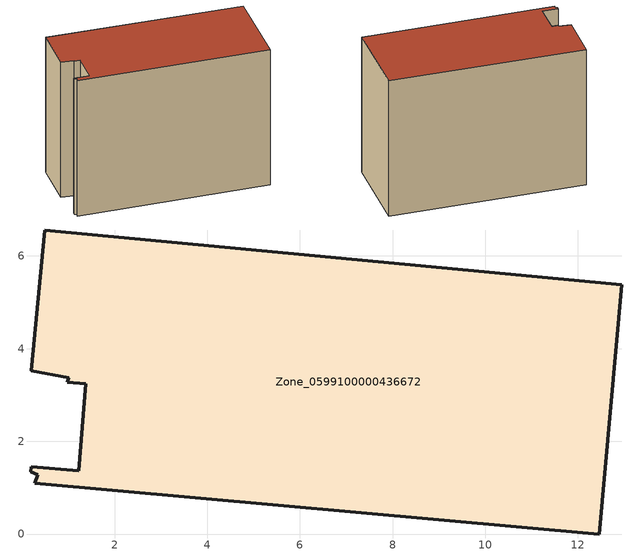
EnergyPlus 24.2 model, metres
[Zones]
Zone_0599100000436672
 floor ground (C_G): 0.28,1.09 0.34,1.28 0.19,1.35 0.2,1.46 1.23,1.37 1.38,3.24 0.98,3.27 1.01,3.37 0.2,3.53 0.49,6.56 12.95,5.38 12.46,0 z0
 wall outside (C_F): 1.38,3.24 1.23,1.37 0.2,1.46 0.19,1.35 0.34,1.28 0.28,1.09 12.46,0 12.95,5.38 0.49,6.56 0.2,3.53 1.01,3.37 0.98,3.27 1.38,3.24 z0:9.52
 roof outside (C_R): 0.34,1.28 0.28,1.09 12.46,0 12.95,5.38 0.49,6.56 0.2,3.53 1.01,3.37 0.98,3.27 1.38,3.24 1.23,1.37 0.2,1.46 0.19,1.35 z9.52
[BUILDING]
Pand.0599100000436672: North Axis=0; Terrain=City; Loads Convergence Tolerance Value=0.04; Temperature Convergence Tolerance Value=0.4; Solar Distribution=FullExterior; Maximum Number of Warmup Days=25; Minimum Number of Warmup Days=1
[Site:Location]
Rotterdam.The.Hague.AP_ZH_NLD Design_Conditions: Latitude=51.96; Longitude=4.45; Time Zone=1; Elevation=-4.5
[SITE:GROUNDTEMPERATURE:BUILDINGSURFACE]
18, 18, 18, 18, 18, 18, 18, 18, 18, 18, 18, 18
[MATERIAL] Thermal Absorptance=0.9; Solar Absorptance=0.7; Visible Absorptance=0.7
Name | Roughness | Thickness | Conductivity | Density | Specific Heat
G.TI.2006-2014 | MediumSmooth | 0.15 | 0.06 | 540 | 1210
F.TI.2006-2014 | Rough | 0.3 | 0.12 | 1920 | 840
R.TI.2006-2014 | MediumRough | 0.2 | 0.08 | 1500 | 1000
[CONSTRUCTION]
C_G: G.TI.2006-2014
C_F: F.TI.2006-2014
C_R: R.TI.2006-2014
[ZONE]
Zone_0599100000436672: Type=1; Multiplier=1; Ceiling Height=Autocalculate; Volume=Autocalculate; Floor Area=autocalculate; Part of Total Floor Area=Yes
[ZONEINFILTRATION:DESIGNFLOWRATE]
Infil_Zone_0599100000436672: Zone or ZoneList or Space or SpaceList=Zone_0599100000436672; Schedule=AlwaysOn; Design Flow Rate Calculation Method=Flow/Area; Flow Rate per Floor Area=0.0015; Constant Term Coefficient=1; Temperature Term Coefficient=0; Velocity Term Coefficient=0; Velocity Squared Term Coefficient=0
[HVACTEMPLATE:ZONE:IDEALLOADSAIRSYSTEM]
Zone_0599100000436672: Maximum Heating Supply Air Temperature=50; Minimum Cooling Supply Air Temperature=13; Maximum Heating Supply Air Humidity Ratio=0.0156; Minimum Cooling Supply Air Humidity Ratio=0.0077; Heating Limit=NoLimit; Cooling Limit=NoLimit; Dehumidification Control Type=ConstantSensibleHeatRatio; Cooling Sensible Heat Ratio=0.7; Dehumidification Setpoint=60; Humidification Control Type=None; Humidification Setpoint=30; Outdoor Air Method=None; Outdoor Air Flow Rate per Person=0.00944; Outdoor Air Flow Rate per Zone Floor Area=0; Outdoor Air Flow Rate per Zone=0; Demand Controlled Ventilation Type=None; Outdoor Air Economizer Type=NoEconomizer; Heat Recovery Type=None; Sensible Heat Recovery Effectiveness=0.7; Latent Heat Recovery Effectiveness=0.65
[ZONECONTROL:THERMOSTAT]
ThermostatControl_Zone_0599100000436672: Zone or ZoneList=Zone_0599100000436672; Control Type Schedule=DualSetpointControlType; Control 1=Thermostat_Zone_0599100000436672; Temperature Difference Between Cutout And Setpoint=0
[THERMOSTATSETPOINT:DUALSETPOINT]
Thermostat_Zone_0599100000436672: Heating Setpoint Temperature Schedule=HeatingSetpoint_Zone_0599100000436672; Cooling Setpoint Temperature Schedule=CoolingSetpoint_Zone_0599100000436672
[SCHEDULE:COMPACT]
HeatingSetpoint_Zone_0599100000436672: Through: 12/31, For: AllDays, Until: 24:00, 21
CoolingSetpoint_Zone_0599100000436672: Through: 12/31, For: AllDays, Until: 24:00, 24
DualSetpointControlType: Through: 12/31, For: AllDays, Until: 24:00, 4
AlwaysOn: Through: 12/31, For: AllDays, Until: 24:00, 1
